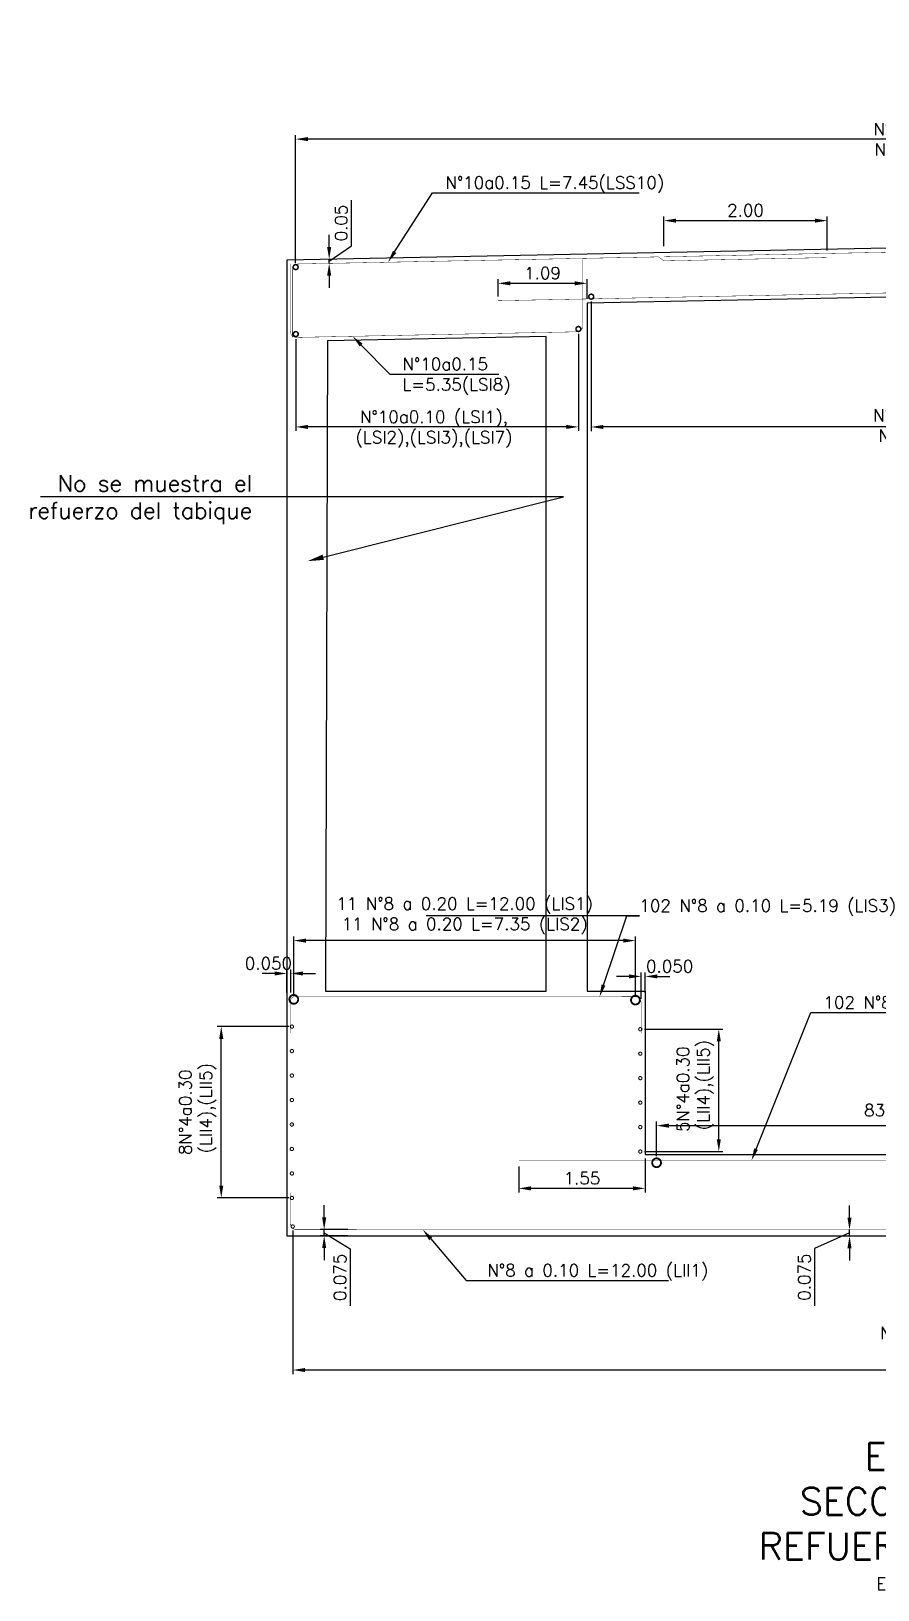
# Model space of a CAD drawing. Header units: metres. Extents: x 1080427 to 1081241, y 976768 to 977288.
# Drawn here: x 1080779.9 to 1080790.27, y 977087.62 to 977106.72 of the extents above; entities that cross this region are included whole.
import ezdxf
from ezdxf import colors
from ezdxf.entities.mleader import LeaderData, LeaderLine
from ezdxf.math import Vec2, Vec3

# ---------------------------------------------------------------- set-up
doc = ezdxf.new("R2010")
doc.units = ezdxf.units.M
doc.header["$LTSCALE"] = 25.4
doc.linetypes.add('DASHDOT', pattern=[1, 0.5, -0.25, 0, -0.25])
for name, color, linetype in [('CONTRAPESO', 3, 'Continuous'), ('DIMCONTRAPESO', 1, 'Continuous'), ('EJE-D', 11, 'DASHDOT'), ('REF', 6, 'Continuous'), ('REGL175', 7, 'Continuous')]:
    doc.layers.add(name, color=color, linetype=linetype)
doc.layers.add('COTA', color=1, linetype='Continuous', lineweight=30)
doc.layers.add('COTACIM', color=20, linetype='Continuous', lineweight=5)
doc.styles.add('romans', font='romans.shx')
doc.dimstyles.new('Copy 75', dxfattribs={"dimtxt": 0.15, "dimasz": 0.15, "dimexe": 0.05, "dimexo": 0.05, "dimgap": 0.05, "dimtad": 1, "dimzin": 0, "dimdsep": 46, "dimtxsty": 'romans', "dimcen": 0.002, "dimclrd": 1, "dimclre": 1, "dimclrt": 3, "dimadec": 4, "dimazin": 0, "dimtfac": 1, "dimtofl": 0, "dimtmove": 1, "dimatfit": 3, "dimfxl": 1, "dimtolj": 1, "dimtzin": 0, "dimarcsym": 1})

# ---------------------------------------------------------------- blocks, each defined once
blk = doc.blocks.new('*D168')
at = {"layer": 'Defpoints', "color": 0, "transparency": 16777216}
for p in [(1080789.65175753, 977104.4014030995), (1080787.651759723, 977104.0371298437), (1080789.65175753, 977103.9872552898)]:
    blk.add_point(p, dxfattribs=at)
at = {"layer": 'DIMCONTRAPESO', "color": 1, "lineweight": -2, "transparency": 16777216}
for p, q in [((1080787.651759723, 977104.0871298438), (1080787.651759723, 977104.4514030996)), ((1080787.801759723, 977104.4014030995), (1080789.50175753, 977104.4014030995)), ((1080789.65175753, 977104.0372552898), (1080789.65175753, 977104.4514030996))]:
    blk.add_line(p, q, dxfattribs=at)
at = {"layer": 'DIMCONTRAPESO', "color": 1, "transparency": 16777216}
for points in [[(1080787.801759723, 977104.4264030996), (1080787.801759723, 977104.3764030995), (1080787.651759723, 977104.4014030995)], [(1080789.50175753, 977104.4264030996), (1080789.50175753, 977104.3764030995), (1080789.65175753, 977104.4014030995)]]:
    blk.add_solid(points, dxfattribs=at)
at = {"layer": 'DIMCONTRAPESO', "color": 3, "transparency": 16777216, "insert": (1080788.651758627, 977104.5264030995), "char_height": 0.15, "attachment_point": 5, "style": 'romans'}
blk.add_mtext('\\A1;2.00', dxfattribs=at)
blk = doc.blocks.new('*D169')
at = {"layer": 'COTA', "color": 1, "lineweight": -2, "transparency": 16777216}
for p, q in [((1080796.480975856, 977103.5270922697), (1080796.480975856, 977101.8219487307)), ((1080786.760923282, 977103.4094926824), (1080786.760923282, 977101.8219487307)), ((1080796.330975856, 977101.8719487308), (1080786.910923281, 977101.8719487308))]:
    blk.add_line(p, q, dxfattribs=at)
at = {"layer": 'COTA', "color": 1, "transparency": 16777216}
for points in [[(1080786.910923281, 977101.8969487308), (1080786.910923281, 977101.8469487308), (1080786.760923282, 977101.8719487308)], [(1080796.330975856, 977101.8969487308), (1080796.330975856, 977101.8469487308), (1080796.480975856, 977101.8719487308)]]:
    blk.add_solid(points, dxfattribs=at)
at = {"layer": 'Defpoints', "color": 0, "transparency": 16777216}
for p in [(1080786.760923282, 977103.4594926825), (1080796.480975856, 977103.5770922698), (1080786.760923282, 977101.8719487308)]:
    blk.add_point(p, dxfattribs=at)
at = {"layer": 'COTA', "color": 3, "transparency": 16777216, "insert": (1080791.620923281, 977101.864169907), "char_height": 0.15, "attachment_point": 5, "style": 'romans'}
blk.add_mtext('\\A1; N°8 a 0.15 L=12.00 (LSI14)\\P N°8 a 0.15 L=8.25 (LSI15)', dxfattribs=at)
blk = doc.blocks.new('*D170')
at = {"layer": 'COTA', "color": 1, "lineweight": -2, "transparency": 16777216}
for p, q in [((1080783.139240326, 977103.8810416209), (1080783.139240326, 977105.4506102125)), ((1080799.931072733, 977105.4006102125), (1080783.289240326, 977105.4006102125)), ((1080800.081072733, 977104.23021119), (1080800.081072733, 977105.4506102125))]:
    blk.add_line(p, q, dxfattribs=at)
at = {"layer": 'COTA', "color": 1, "transparency": 16777216}
for points in [[(1080783.289240326, 977105.4256102125), (1080783.289240326, 977105.3756102124), (1080783.139240326, 977105.4006102125)], [(1080799.931072733, 977105.4256102125), (1080799.931072733, 977105.3756102124), (1080800.081072733, 977105.4006102125)]]:
    blk.add_solid(points, dxfattribs=at)
at = {"layer": 'Defpoints', "color": 0, "transparency": 16777216}
for p in [(1080783.139240326, 977105.4006102125), (1080800.081072733, 977104.1802111899), (1080783.139240326, 977103.8310416208)]:
    blk.add_point(p, dxfattribs=at)
at = {"layer": 'COTA', "color": 3, "transparency": 16777216, "insert": (1080791.595606844, 977105.3729617402), "char_height": 0.15, "attachment_point": 5, "style": 'romans'}
blk.add_mtext('\\A1; N°6 a 0.15 L=12.00 {\\A0;(LSS1)\\P}N°6 a 0.15 L=7.65 {\\A0;(LSS2)}', dxfattribs=at)
blk = doc.blocks.new('*D171')
at = {"layer": 'Defpoints', "color": 0, "transparency": 16777216}
for p in [(1080783.550132541, 977103.9278311699), (1080783.550132541, 977103.9278311699), (1080783.550132541, 977103.8776885567)]:
    blk.add_point(p, dxfattribs=at)
at = {"layer": 'DIMCONTRAPESO', "color": 1, "lineweight": -2, "transparency": 16777216}
for p, q in [((1080783.822036275, 977104.0939765268), (1080783.822036275, 977104.6511193839)), ((1080783.550132541, 977104.0778311699), (1080783.550132541, 977104.22783117)), ((1080783.550132541, 977103.9027598633), (1080783.822036275, 977104.0939765268)), ((1080783.550132541, 977103.8776885567), (1080783.550132541, 977103.9278311699)), ((1080783.550132541, 977103.7276885567), (1080783.550132541, 977103.5776885566))]:
    blk.add_line(p, q, dxfattribs=at)
at = {"layer": 'DIMCONTRAPESO', "color": 1, "transparency": 16777216}
for points in [[(1080783.525132542, 977104.0778311699), (1080783.575132541, 977104.0778311699), (1080783.550132541, 977103.9278311699)], [(1080783.525132542, 977103.7276885567), (1080783.575132541, 977103.7276885567), (1080783.550132541, 977103.8776885567)]]:
    blk.add_solid(points, dxfattribs=at)
at = {"layer": 'DIMCONTRAPESO', "color": 3, "transparency": 16777216, "insert": (1080783.697036275, 977104.3725479555), "char_height": 0.15, "attachment_point": 5, "rotation": 90, "style": 'romans'}
blk.add_mtext('\\A1;0.05', dxfattribs=at)
blk = doc.blocks.new('*D173')
at = {"layer": 'COTA', "color": 1, "lineweight": -2, "transparency": 16777216}
for p, q in [((1080783.139622895, 977102.9483559312), (1080783.139622895, 977101.8226017519)), ((1080786.604251996, 977103.0138162883), (1080786.604251996, 977101.8226017519)), ((1080786.454251996, 977101.8726017519), (1080783.289622895, 977101.8726017519))]:
    blk.add_line(p, q, dxfattribs=at)
at = {"layer": 'COTA', "color": 1, "transparency": 16777216}
for points in [[(1080783.289622895, 977101.897601752), (1080783.289622895, 977101.8476017519), (1080783.139622895, 977101.8726017519)], [(1080786.454251996, 977101.897601752), (1080786.454251996, 977101.8476017519), (1080786.604251996, 977101.8726017519)]]:
    blk.add_solid(points, dxfattribs=at)
at = {"layer": 'Defpoints', "color": 0, "transparency": 16777216}
for p in [(1080786.604251996, 977103.0638162884), (1080783.139622895, 977102.9983559313), (1080783.139622895, 977101.8726017519)]:
    blk.add_point(p, dxfattribs=at)
at = {"layer": 'COTA', "color": 3, "transparency": 16777216, "insert": (1080784.834044004, 977101.8462403499), "char_height": 0.15, "attachment_point": 5, "style": 'romans'}
blk.add_mtext('\\A1;N°10a0.10 (LSI1),\\P(LSI2),(LSI3),(LSI7)', dxfattribs=at)
blk = doc.blocks.new('*D188')
at = {"layer": 'Defpoints', "color": 0, "transparency": 16777216}
for p in [(1080789.925868501, 977092.0292352693), (1080789.925868501, 977092.0292352693), (1080789.925868501, 977091.954486918)]:
    blk.add_point(p, dxfattribs=at)
at = {"layer": 'DIMCONTRAPESO', "color": 1, "lineweight": -2, "transparency": 16777216}
for p, q in [((1080789.925868501, 977092.1792352693), (1080789.925868501, 977092.3292352693)), ((1080789.925868501, 977091.9918610937), (1080789.49705388, 977091.7999667428)), ((1080789.925868501, 977091.954486918), (1080789.925868501, 977092.0292352693)), ((1080789.49705388, 977091.7999667428), (1080789.49705388, 977091.0999667428)), ((1080789.925868501, 977091.804486918), (1080789.925868501, 977091.654486918))]:
    blk.add_line(p, q, dxfattribs=at)
at = {"layer": 'DIMCONTRAPESO', "color": 1, "transparency": 16777216}
for points in [[(1080789.900868501, 977092.1792352693), (1080789.950868501, 977092.1792352693), (1080789.925868501, 977092.0292352693)], [(1080789.900868501, 977091.804486918), (1080789.950868501, 977091.804486918), (1080789.925868501, 977091.954486918)]]:
    blk.add_solid(points, dxfattribs=at)
at = {"layer": 'DIMCONTRAPESO', "color": 3, "transparency": 16777216, "insert": (1080789.37205388, 977091.4499667428), "char_height": 0.15, "attachment_point": 5, "rotation": 90, "style": 'romans'}
blk.add_mtext('\\A1;0.075', dxfattribs=at)
blk = doc.blocks.new('*D195')
at = {"layer": 'Defpoints', "color": 0, "transparency": 16777216}
for p in [(1080782.227649006, 977094.5210809503), (1080783.105829945, 977094.5210809503), (1080783.105829945, 977092.4210809503)]:
    blk.add_point(p, dxfattribs=at)
at = {"layer": 'DIMCONTRAPESO', "color": 1, "lineweight": -2, "transparency": 16777216}
for p, q in [((1080783.055829945, 977094.5210809503), (1080782.177649006, 977094.5210809503)), ((1080782.227649006, 977092.5710809503), (1080782.227649006, 977094.3710809503)), ((1080783.055829945, 977092.4210809503), (1080782.177649006, 977092.4210809503))]:
    blk.add_line(p, q, dxfattribs=at)
at = {"layer": 'DIMCONTRAPESO', "color": 1, "transparency": 16777216}
for points in [[(1080782.202649006, 977094.3710809503), (1080782.252649006, 977094.3710809503), (1080782.227649006, 977094.5210809503)], [(1080782.202649006, 977092.5710809503), (1080782.252649006, 977092.5710809503), (1080782.227649006, 977092.4210809503)]]:
    blk.add_solid(points, dxfattribs=at)
at = {"layer": 'DIMCONTRAPESO', "color": 3, "transparency": 16777216, "insert": (1080781.938363292, 977093.4710809502), "char_height": 0.15, "attachment_point": 5, "rotation": 90, "style": 'romans'}
blk.add_mtext('\\A1;8N°4a0.30\\P (LII4),(LII5)', dxfattribs=at)
blk = doc.blocks.new('*D361')
at = {"layer": 'Defpoints', "color": 0, "transparency": 16777216}
for p in [(1080783.488960444, 977092.0319747559), (1080783.828266219, 977092.0319747559), (1080783.828266219, 977091.956974756)]:
    blk.add_point(p, dxfattribs=at)
at = {"layer": 'DIMCONTRAPESO', "color": 1, "lineweight": -2, "transparency": 16777216}
for p, q in [((1080783.488960444, 977092.181974756), (1080783.488960444, 977092.331974756)), ((1080783.778266219, 977092.0319747559), (1080783.438960444, 977092.0319747559)), ((1080783.488960444, 977091.956974756), (1080783.488960444, 977092.0319747559)), ((1080783.488960444, 977091.994474756), (1080783.806705425, 977091.7975068286)), ((1080783.778266219, 977091.956974756), (1080783.438960444, 977091.956974756)), ((1080783.488960444, 977091.806974756), (1080783.488960444, 977091.6569747559)), ((1080783.806705425, 977091.7975068286), (1080783.806705425, 977091.0975068286))]:
    blk.add_line(p, q, dxfattribs=at)
at = {"layer": 'DIMCONTRAPESO', "color": 1, "transparency": 16777216}
for points in [[(1080783.463960444, 977092.181974756), (1080783.513960444, 977092.181974756), (1080783.488960444, 977092.0319747559)], [(1080783.463960444, 977091.806974756), (1080783.513960444, 977091.806974756), (1080783.488960444, 977091.956974756)]]:
    blk.add_solid(points, dxfattribs=at)
at = {"layer": 'DIMCONTRAPESO', "color": 3, "transparency": 16777216, "insert": (1080783.681705424, 977091.4475068286), "char_height": 0.15, "attachment_point": 5, "rotation": 90, "style": 'romans'}
blk.add_mtext('\\A1;0.075', dxfattribs=at)
blk = doc.blocks.new('*D458')
at = {"layer": 'Defpoints', "color": 0, "transparency": 16777216}
for p in [(1080783.104042304, 977092.0704323578), (1080800.101009274, 977092.067823437), (1080783.104042304, 977090.3112276868)]:
    blk.add_point(p, dxfattribs=at)
at = {"layer": 'DIMCONTRAPESO', "color": 1, "lineweight": -2, "transparency": 16777216}
for p, q in [((1080783.104042304, 977092.0204323578), (1080783.104042304, 977090.2612276868)), ((1080800.101009274, 977092.017823437), (1080800.101009274, 977090.2612276868)), ((1080799.951009274, 977090.3112276868), (1080783.254042303, 977090.3112276868))]:
    blk.add_line(p, q, dxfattribs=at)
at = {"layer": 'DIMCONTRAPESO', "color": 1, "transparency": 16777216}
for points in [[(1080783.254042303, 977090.3362276868), (1080783.254042303, 977090.2862276868), (1080783.104042304, 977090.3112276868)], [(1080799.951009274, 977090.3362276868), (1080799.951009274, 977090.2862276868), (1080800.101009274, 977090.3112276868)]]:
    blk.add_solid(points, dxfattribs=at)
at = {"layer": 'DIMCONTRAPESO', "color": 3, "transparency": 16777216, "insert": (1080791.602525789, 977090.6147991153), "char_height": 0.15, "attachment_point": 5, "style": 'romans'}
blk.add_mtext('\\A1; N°8 a 0.20 L=12.00 (LII1)\\P N°8 a 0.20 L=7.35 (LII3) ', dxfattribs=at)
blk = doc.blocks.new('*D679')
at = {"layer": 'COTA', "color": 1, "lineweight": -2, "transparency": 16777216}
for p, q in [((1080785.619928498, 977103.4697275497), (1080785.619928498, 977103.6828716189)), ((1080785.769928497, 977103.6328716188), (1080786.559454269, 977103.6328716188)), ((1080786.709454269, 977103.4408976164), (1080786.709454269, 977103.6828716189))]:
    blk.add_line(p, q, dxfattribs=at)
at = {"layer": 'COTA', "color": 1, "transparency": 16777216}
for points in [[(1080785.769928497, 977103.6578716189), (1080785.769928497, 977103.6078716188), (1080785.619928498, 977103.6328716188)], [(1080786.559454269, 977103.6578716189), (1080786.559454269, 977103.6078716188), (1080786.709454269, 977103.6328716188)]]:
    blk.add_solid(points, dxfattribs=at)
at = {"layer": 'Defpoints', "color": 0, "transparency": 16777216}
for p in [(1080786.709454269, 977103.6328716188), (1080785.619928498, 977103.4197275497), (1080786.709454269, 977103.3908976164)]:
    blk.add_point(p, dxfattribs=at)
at = {"layer": 'COTA', "color": 3, "transparency": 16777216, "insert": (1080786.164691383, 977103.7578716188), "char_height": 0.15, "attachment_point": 5, "style": 'romans'}
blk.add_mtext('\\A1;1.09', dxfattribs=at)
blk = doc.blocks.new('*D765')
at = {"layer": 'Defpoints', "color": 0, "transparency": 16777216}
for p in [(1080787.422284437, 977092.954486918), (1080785.872504682, 977092.8548214211), (1080785.872504682, 977092.5381207258)]:
    blk.add_point(p, dxfattribs=at)
at = {"layer": 'EJE-D', "color": 1, "lineweight": -2, "transparency": 16777216}
for p, q in [((1080785.872504682, 977092.804821421), (1080785.872504682, 977092.4881207257)), ((1080787.422284437, 977092.904486918), (1080787.422284437, 977092.4881207257)), ((1080787.272284437, 977092.5381207258), (1080786.022504681, 977092.5381207258))]:
    blk.add_line(p, q, dxfattribs=at)
at = {"layer": 'EJE-D', "color": 1, "transparency": 16777216}
for points in [[(1080786.022504681, 977092.5631207258), (1080786.022504681, 977092.5131207258), (1080785.872504682, 977092.5381207258)], [(1080787.272284437, 977092.5631207258), (1080787.272284437, 977092.5131207258), (1080787.422284437, 977092.5381207258)]]:
    blk.add_solid(points, dxfattribs=at)
at = {"layer": 'EJE-D', "color": 3, "transparency": 16777216, "insert": (1080786.647394559, 977092.6631207258), "char_height": 0.15, "attachment_point": 5, "style": 'romans'}
blk.add_mtext('\\A1;1.55', dxfattribs=at)
blk = doc.blocks.new('*D766')
at = {"layer": 'COTA', "color": 1, "lineweight": -2, "transparency": 16777216}
for p, q in [((1080787.222132064, 977095.1364724633), (1080787.072132064, 977095.1364724633)), ((1080787.372132064, 977094.8625509014), (1080787.372132064, 977095.1864724633)), ((1080787.422284437, 977094.938550901), (1080787.422284437, 977095.1864724633)), ((1080787.572284437, 977095.1364724633), (1080787.722284437, 977095.1364724633))]:
    blk.add_line(p, q, dxfattribs=at)
at = {"layer": 'COTA', "color": 1, "transparency": 16777216}
for points in [[(1080787.222132064, 977095.1614724633), (1080787.222132064, 977095.1114724632), (1080787.372132064, 977095.1364724633)], [(1080787.572284437, 977095.1614724633), (1080787.572284437, 977095.1114724632), (1080787.422284437, 977095.1364724633)]]:
    blk.add_solid(points, dxfattribs=at)
at = {"layer": 'Defpoints', "color": 0, "transparency": 16777216}
for p in [(1080787.422284437, 977095.1364724633), (1080787.422284437, 977094.888550901), (1080787.372132064, 977094.8125509013)]:
    blk.add_point(p, dxfattribs=at)
at = {"layer": 'COTA', "color": 3, "transparency": 16777216, "insert": (1080787.722284437, 977095.2614724633), "char_height": 0.15, "attachment_point": 5, "style": 'romans'}
blk.add_mtext('\\A1;0.050', dxfattribs=at)
blk = doc.blocks.new('*D767')
at = {"layer": 'COTA', "color": 1, "lineweight": -2, "transparency": 16777216}
for p, q in [((1080783.030923281, 977094.9411526854), (1080783.030923281, 977095.2226762515)), ((1080783.081075655, 977094.9411598218), (1080783.081075655, 977095.2226762515)), ((1080782.880923281, 977095.1726762515), (1080782.730923281, 977095.1726762515)), ((1080783.231075655, 977095.1726762515), (1080783.381075655, 977095.1726762515))]:
    blk.add_line(p, q, dxfattribs=at)
at = {"layer": 'COTA', "color": 1, "transparency": 16777216}
for points in [[(1080782.880923281, 977095.1976762515), (1080782.880923281, 977095.1476762515), (1080783.030923281, 977095.1726762515)], [(1080783.231075655, 977095.1976762515), (1080783.231075655, 977095.1476762515), (1080783.081075655, 977095.1726762515)]]:
    blk.add_solid(points, dxfattribs=at)
at = {"layer": 'Defpoints', "color": 0, "transparency": 16777216}
for p in [(1080783.081075655, 977095.1726762515), (1080783.030923281, 977094.8911526854), (1080783.081075655, 977094.8911598218)]:
    blk.add_point(p, dxfattribs=at)
at = {"layer": 'COTA', "color": 3, "transparency": 16777216, "insert": (1080782.805923281, 977095.2976762515), "char_height": 0.15, "attachment_point": 5, "style": 'romans'}
blk.add_mtext('\\A1;0.050', dxfattribs=at)
blk = doc.blocks.new('*D771')
at = {"layer": 'Defpoints', "color": 0, "transparency": 16777216}
for p in [(1080783.11633581, 977095.575480973), (1080783.11633581, 977094.8550481357), (1080787.302573804, 977094.8462067803)]:
    blk.add_point(p, dxfattribs=at)
at = {"layer": 'DIMCONTRAPESO', "color": 1, "lineweight": -2, "transparency": 16777216}
for p, q in [((1080783.11633581, 977094.9050481358), (1080783.11633581, 977095.625480973)), ((1080787.302573804, 977094.8962067803), (1080787.302573804, 977095.625480973)), ((1080787.152573804, 977095.575480973), (1080783.26633581, 977095.575480973))]:
    blk.add_line(p, q, dxfattribs=at)
at = {"layer": 'DIMCONTRAPESO', "color": 1, "transparency": 16777216}
for points in [[(1080783.26633581, 977095.600480973), (1080783.26633581, 977095.550480973), (1080783.11633581, 977095.575480973)], [(1080787.152573804, 977095.600480973), (1080787.152573804, 977095.550480973), (1080787.302573804, 977095.575480973)]]:
    blk.add_solid(points, dxfattribs=at)
at = {"layer": 'DIMCONTRAPESO', "color": 3, "transparency": 16777216, "insert": (1080785.209454807, 977095.8790524015), "char_height": 0.15, "attachment_point": 5, "style": 'romans'}
blk.add_mtext('\\A1;11 N°8 a 0.20 L=12.00 (LIS1)\\P11 N°8 a 0.20 L=7.35 (LIS2) ', dxfattribs=at)
blk = doc.blocks.new('*D774')
at = {"layer": 'Defpoints', "color": 0, "transparency": 16777216}
for p in [(1080795.661835575, 977093.3071146727), (1080787.562297666, 977092.8823350004), (1080795.661835575, 977092.8794620094)]:
    blk.add_point(p, dxfattribs=at)
at = {"layer": 'EJE-D', "color": 1, "lineweight": -2, "transparency": 16777216}
for p, q in [((1080787.562297666, 977092.9323350005), (1080787.562297666, 977093.3571146728)), ((1080795.661835575, 977092.9294620095), (1080795.661835575, 977093.3571146728)), ((1080787.712297666, 977093.3071146727), (1080795.511835576, 977093.3071146727))]:
    blk.add_line(p, q, dxfattribs=at)
at = {"layer": 'EJE-D', "color": 1, "transparency": 16777216}
for points in [[(1080787.712297666, 977093.3321146728), (1080787.712297666, 977093.2821146727), (1080787.562297666, 977093.3071146727)], [(1080795.511835576, 977093.3321146728), (1080795.511835576, 977093.2821146727), (1080795.661835575, 977093.3071146727)]]:
    blk.add_solid(points, dxfattribs=at)
at = {"layer": 'EJE-D', "color": 3, "transparency": 16777216, "insert": (1080791.61206662, 977093.471400387), "char_height": 0.15, "attachment_point": 5, "style": 'romans'}
blk.add_mtext('\\A1;83 N°8 a 0.10 L=7.45 (LIS5)', dxfattribs=at)
blk = doc.blocks.new('*U775')
at = {"layer": 'REF', "ltscale": 0.1, "const_width": 0.04}
blk.add_lwpolyline([(-0.00634999992325902, 0, 1), (0.00634999992325902, 0, 1)], format="xyb", close=True, dxfattribs=at)
blk = doc.blocks.new('*U776')
at = {"layer": 'COTA', "color": 0, "linetype": 'ByBlock', "lineweight": -2, "transparency": 16777216}
for p in [(9.184850993605148e-17, 1.5), (7.347880794884119e-17, 1.2), (5.510910596163089e-17, 0.8999999999999999), (3.673940397442059e-17, 0.6), (1.83697019872103e-17, 0.3), (0, 0)]:
    blk.add_blockref('*U775', p, dxfattribs=at)
blk = doc.blocks.new('*D777')
at = {"layer": 'Defpoints', "color": 0, "transparency": 16777216}
for p in [(1080787.36238256, 977094.4893688528), (1080788.324144981, 977094.4893688528), (1080787.36238256, 977092.9893688528)]:
    blk.add_point(p, dxfattribs=at)
at = {"layer": 'DIMCONTRAPESO', "color": 1, "lineweight": -2, "transparency": 16777216}
for p, q in [((1080787.41238256, 977094.4893688528), (1080788.374144981, 977094.4893688528)), ((1080788.324144981, 977093.1393688528), (1080788.324144981, 977094.3393688528)), ((1080787.41238256, 977092.9893688528), (1080788.374144981, 977092.9893688528))]:
    blk.add_line(p, q, dxfattribs=at)
at = {"layer": 'DIMCONTRAPESO', "color": 1, "transparency": 16777216}
for points in [[(1080788.299144981, 977094.3393688528), (1080788.349144981, 977094.3393688528), (1080788.324144981, 977094.4893688528)], [(1080788.299144981, 977093.1393688528), (1080788.349144981, 977093.1393688528), (1080788.324144981, 977092.9893688528)]]:
    blk.add_solid(points, dxfattribs=at)
at = {"layer": 'DIMCONTRAPESO', "color": 3, "transparency": 16777216, "insert": (1080788.034859267, 977093.7539204411), "char_height": 0.15, "attachment_point": 5, "rotation": 90, "style": 'romans'}
blk.add_mtext('\\A1;5N°4a0.30\\P (LII4),(LII5)', dxfattribs=at)

msp = doc.modelspace()

# ---------------------------------------------------------------- linework, layer by layer
at = {"layer": 'CONTRAPESO'}
msp.add_lwpolyline([(1080800.204054029, 977104.2609095995), (1080783.030923281, 977103.9174469847), (1080783.030923281, 977094.954486918), (1080783.030923281, 977094.9570958389), (1080783.030923281, 977091.9570958389), (1080800.210923281, 977091.954486918), (1080800.210923281, 977094.954486918), (1080800.210923281, 977094.954486918)], close=True, dxfattribs=at)
for points in [[(1080795.819562125, 977092.954486918), (1080795.819562125, 977094.954486918), (1080796.530839754, 977094.954486918), (1080796.530808802, 977103.5873247071), (1080786.709454269, 977103.3908976164), (1080786.710188775, 977094.954486918), (1080787.422284437, 977094.954486918), (1080787.422284437, 977092.954486918), (1080795.819562125, 977092.954486918)], [(1080786.210870706, 977094.954486918), (1080786.209708342, 977102.9808227059), (1080783.530727359, 977102.9272430862), (1080783.505923281, 977094.9544869182), (1080786.210870706, 977094.954486918), (1080786.210870706, 977094.954486918)]]:
    msp.add_lwpolyline(points, dxfattribs=at)
at = {"layer": 'REF', "ltscale": 0.1}
for points, const_width in [([(1080795.590141607, 977104.1187267492), (1080787.653472922, 977103.9586140747)], 0.004999999999999999), ([(1080797.62075977, 977103.6592370697), (1080785.619928498, 977103.4197275497)], 0.005), ([(1080792.398813161, 977092.9288753002), (1080790.849033401, 977092.9292165424), (1080790.778129463, 977092.879325652), (1080785.877990125, 977092.880720717)], 0.004999999999999999)]:
    msp.add_lwpolyline(points, dxfattribs=dict(at, const_width=const_width))
for points, const_width in [([(1080786.659496835, 977103.9280030564), (1080786.659496835, 977103.9280030564), (1080786.659496835, 977103.1145760006, -0.4141966005029507), (1080786.583501237, 977103.0385760007), (1080783.149595138, 977102.9698304208, -0.4142305244433153), (1080783.073590737, 977103.0458304207), (1080783.073590737, 977103.8730325575)], 0.005), ([(1080789.653172897, 977103.9482978253), (1080787.654699799, 977103.9085181509), (1080787.582831508, 977103.9570095742), (1080783.172862325, 977103.8700050894, 0.4142471883168138), (1080783.098375107, 977103.7925132796), (1080783.098375107, 977102.9705684003)], 0.004999999999999999), ([(1080783.080873921, 977094.4416209249), (1080783.080878876, 977094.8156209248, -0.4864183521134056), (1080783.131879884, 977094.8916199177), (1080787.296139201, 977094.888550901, -0.4141860566526949), (1080787.372132064, 977094.8125509013), (1080787.372132064, 977094.4385437646)], 0.004999999999999999), ([(1080794.680081731, 977092.0825053848), (1080793.136301971, 977092.082846627), (1080793.065398033, 977092.0329557366), (1080783.131914924, 977092.0357837897, -0.4863770748521851), (1080783.080923281, 977092.1117837892), (1080783.080923281, 977092.4857921456)], 0.004999999999999999)]:
    msp.add_lwpolyline(points, format="xyb", dxfattribs=dict(at, const_width=const_width))
for points, const_width in [([(1080783.129715326, 977103.8310416209, 1), (1080783.148765326, 977103.8310416209, 1)], 0.06), ([(1080786.77034332, 977103.4694260383, -1), (1080786.751293321, 977103.4694260383, -1)], 0.06), ([(1080786.613341514, 977103.0728430328, -1), (1080786.594291514, 977103.0728430328, -1)], 0.06), ([(1080783.131404341, 977103.0103668487, 1), (1080783.150454341, 977103.0103668487, 1)], 0.06), ([(1080783.104905811, 977094.8550481356, 1), (1080783.12776581, 977094.8550481356, 1)], 0.108), ([(1080787.291143804, 977094.8462067804, 1), (1080787.314003804, 977094.8462067804, 1)], 0.108), ([(1080783.099479945, 977094.5210809503, 1.032520307659004), (1080783.087179945, 977094.5210809503, 1.032520307659004)], 0.04), ([(1080783.099479945, 977094.2210809503, 1.032520307659004), (1080783.087179945, 977094.2210809503, 1.032520307659004)], 0.04), ([(1080783.099479945, 977093.9210809503, 1.032520307659004), (1080783.087179945, 977093.9210809503, 1.032520307659004)], 0.04), ([(1080783.099479945, 977093.6210809503, 1.032520307659004), (1080783.087179945, 977093.6210809503, 1.032520307659004)], 0.04), ([(1080783.099479945, 977093.3210809503, 1.032520307659004), (1080783.087179945, 977093.3210809503, 1.032520307659004)], 0.04), ([(1080783.099479945, 977093.0210809503, 1.032520307659004), (1080783.087179945, 977093.0210809503, 1.032520307659004)], 0.04), ([(1080783.099479945, 977092.7210809503, 1.032520307659004), (1080783.087179945, 977092.7210809503, 1.032520307659004)], 0.04), ([(1080787.550729945, 977092.8519931713, 1), (1080787.573589945, 977092.8519931713, 1)], 0.108), ([(1080783.099479945, 977092.4210809503, 1.032520307659004), (1080783.087179945, 977092.4210809503, 1.032520307659004)], 0.04), ([(1080783.097692304, 977092.0704323578, 1), (1080783.110392303, 977092.0704323578, 1)], 0.04)]:
    msp.add_lwpolyline(points, format="xyb", close=True, dxfattribs=dict(at, const_width=const_width))

# ---------------------------------------------------------------- block references
at = {"layer": 'COTA', "color": 2}
msp.add_blockref('*U776', (1080787.36238256, 977092.9893688528), dxfattribs=at)

# ---------------------------------------------------------------- texts
at = {"layer": 'REGL175', "insert": (1080782.887374049, 977089.4171809696), "char_height": 0.33, "width": 14.49150362575892, "attachment_point": 1, "style": 'romans'}
msp.add_mtext('\\pi7.22302;{\\C0;EJE A\\P\\pi6.42945;SECCION I-I \\P\\pi5.92575;REFUERZO LOSAS\\P\\pi7.36717;\\H0.45455x;\\C3;ESCALA 1:75}', dxfattribs=at)

# ---------------------------------------------------------------- dimensions: what is measured, and where the dimension line sits
at = {"layer": 'COTA'}
for base, p1, p2, text, picture, middle in [((1080783.139240326, 977105.4006102125), (1080800.081072733, 977104.1802111899), (1080783.139240326, 977103.8310416208), ' N°6 a 0.15 L=12.00 {\\A0;(LSS1)\\P}N°6 a 0.15 L=7.65 {\\A0;(LSS2)}', '*D170', (1080791.595606844, 977105.0693903117)), ((1080786.760923282, 977101.8719487308), (1080796.480975856, 977103.5770922698), (1080786.760923282, 977103.4594926825), ' N°8 a 0.15 L=12.00 (LSI14)\\P N°8 a 0.15 L=8.25 (LSI15)', '*D169', (1080791.620923281, 977101.5605984785)), ((1080783.139622895, 977101.8726017519), (1080786.604251996, 977103.0638162884), (1080783.139622895, 977102.9983559313), 'N°10a0.10 (LSI1),\\P(LSI2),(LSI3),(LSI7)', '*D173', (1080784.834044004, 977101.5426689214))]:
    dim = msp.add_linear_dim(base=base, p1=p1, p2=p2, angle=180, text=text, dimstyle='Copy 75', dxfattribs=at)
    dim.commit()
    dim.dimension.update_dxf_attribs({"geometry": picture, "text_midpoint": middle, "dimtype": 160})
at = {"layer": 'COTA', "color": 2}
dim = msp.add_linear_dim(base=(1080786.709454269, 977103.6328716188), p1=(1080785.619928498, 977103.4197275497), p2=(1080786.709454269, 977103.3908976164), dimstyle='Copy 75', dxfattribs=at)
dim.commit()
dim.dimension.update_dxf_attribs({"geometry": '*D679', "text_midpoint": (1080786.164691383, 977103.7578716188)})
for base, p1, p2, picture, middle in [((1080783.081075655, 977095.1726762515), (1080783.030923281, 977094.8911526854), (1080783.081075655, 977094.8911598218), '*D767', (1080782.805923281, 977095.1726762515)), ((1080787.422284437, 977095.1364724633), (1080787.372132064, 977094.8125509013), (1080787.422284437, 977094.888550901), '*D766', (1080787.722284437, 977095.1364724633))]:
    dim = msp.add_linear_dim(base=base, p1=p1, p2=p2, dimstyle='Copy 75', override={"dimdec": 3}, dxfattribs=at)
    dim.commit()
    dim.dimension.update_dxf_attribs({"geometry": picture, "text_midpoint": middle, "dimtype": 160})
at = {"layer": 'DIMCONTRAPESO'}
dim = msp.add_linear_dim(base=(1080783.550132541, 977103.9278311699), p1=(1080783.550132541, 977103.8776885567), p2=(1080783.550132541, 977103.9278311699), angle=90, dimstyle='Copy 75', dxfattribs=at)
dim.commit()
dim.dimension.update_dxf_attribs({"geometry": '*D171', "text_midpoint": (1080783.822036275, 977104.1439765269), "dimtype": 160})
dim = msp.add_linear_dim(base=(1080789.65175753, 977104.4014030995), p1=(1080787.651759723, 977104.0371298437), p2=(1080789.65175753, 977103.9872552898), angle=180, dimstyle='Copy 75', dxfattribs=at)
dim.commit()
dim.dimension.update_dxf_attribs({"geometry": '*D168', "text_midpoint": (1080788.651758627, 977104.5264030995)})
at = {"layer": 'DIMCONTRAPESO', "color": 2}
for base, p1, p2, text, picture, middle in [((1080783.11633581, 977095.575480973), (1080787.302573804, 977094.8462067803), (1080783.11633581, 977094.8550481357), '11 N°8 a 0.20 L=12.00 (LIS1)\\P11 N°8 a 0.20 L=7.35 (LIS2) ', '*D771', (1080785.209454807, 977095.8790524015)), ((1080783.104042304, 977090.3112276868), (1080800.101009274, 977092.067823437), (1080783.104042304, 977092.0704323578), ' N°8 a 0.20 L=12.00 (LII1)\\P N°8 a 0.20 L=7.35 (LII3) ', '*D458', (1080791.602525789, 977090.6147991153))]:
    dim = msp.add_linear_dim(base=base, p1=p1, p2=p2, text=text, dimstyle='Copy 75', dxfattribs=at)
    dim.commit()
    dim.dimension.update_dxf_attribs({"geometry": picture, "text_midpoint": middle})
at = {"layer": 'DIMCONTRAPESO'}
for base, p1, p2, text, picture, middle in [((1080782.227649006, 977094.5210809503), (1080783.105829945, 977092.4210809503), (1080783.105829945, 977094.5210809503), '8N°4a0.30\\P (LII4),(LII5)', '*D195', (1080782.227649006, 977093.4710809502)), ((1080788.324144981, 977094.4893688528), (1080787.36238256, 977092.9893688528), (1080787.36238256, 977094.4893688528), '5N°4a0.30\\P (LII4),(LII5)', '*D777', (1080788.324144981, 977093.7539204411))]:
    dim = msp.add_linear_dim(base=base, p1=p1, p2=p2, angle=90, text=text, dimstyle='Copy 75', dxfattribs=at)
    dim.commit()
    dim.dimension.update_dxf_attribs({"geometry": picture, "text_midpoint": middle, "dimtype": 160})
at = {"layer": 'DIMCONTRAPESO', "color": 2}
dim = msp.add_linear_dim(base=(1080783.488960444, 977092.0319747559), p1=(1080783.828266219, 977091.956974756), p2=(1080783.828266219, 977092.0319747559), angle=90, dimstyle='Copy 75', override={"dimdec": 3}, dxfattribs=at)
dim.commit()
dim.dimension.update_dxf_attribs({"geometry": '*D361', "text_midpoint": (1080783.806705424, 977091.7475068286), "dimtype": 160})
at = {"layer": 'DIMCONTRAPESO'}
dim = msp.add_linear_dim(base=(1080789.925868501, 977092.0292352693), p1=(1080789.925868501, 977091.954486918), p2=(1080789.925868501, 977092.0292352693), angle=90, dimstyle='Copy 75', override={"dimdec": 3}, dxfattribs=at)
dim.commit()
dim.dimension.update_dxf_attribs({"geometry": '*D188', "text_midpoint": (1080789.49705388, 977091.7499667428), "dimtype": 160})
at = {"layer": 'EJE-D', "color": 2}
dim = msp.add_linear_dim(base=(1080795.661835575, 977093.3071146727), p1=(1080787.562297666, 977092.8823350004), p2=(1080795.661835575, 977092.8794620094), text='83 N°8 a 0.10 L=7.45 (LIS5)', dimstyle='Copy 75', dxfattribs=at)
dim.commit()
dim.dimension.update_dxf_attribs({"geometry": '*D774', "text_midpoint": (1080791.61206662, 977093.471400387)})
dim = msp.add_linear_dim(base=(1080785.872504682, 977092.5381207258), p1=(1080787.422284437, 977092.954486918), p2=(1080785.872504682, 977092.8548214211), dimstyle='Copy 75', dxfattribs=at)
dim.commit()
dim.dimension.update_dxf_attribs({"geometry": '*D765', "text_midpoint": (1080786.647394559, 977092.6631207258)})

# ---------------------------------------------------------------- leaders
at = {"layer": 'COTACIM'}
ml = msp.add_multileader_mtext('Standard', dxfattribs=at)
ml.set_content('N°10a0.15 L=7.45(LSS10)', color=3, style='romans')
ml.set_leader_properties(color=256)
ml.build(insert=Vec2(0, 0))
ml.multileader.update_dxf_attribs({"text_left_attachment_type": 6, "text_right_attachment_type": 6, "dogleg_length": 0.1560199508385566, "arrow_head_size": 0.15})
ctx = ml.context
ctx.base_point, ctx.char_height, ctx.arrow_head_size, ctx.landing_gap_size, ctx.plane_origin = Vec3(1080784.973555062, 977104.7423760366), 0.15, 0.15, 0, Vec3(1080784.046959778, 977103.7124363887)
ctx.left_attachment, ctx.right_attachment = 6, 6
notes = []
notes.append((ctx, [(0, (1, 1, 0), (1080784.817535111, 977104.7423760366), (1, 0), 0.1560199508385566, [(0, [(1080784.271324116, 977103.891987882)], 0, [])])]))
ctx.mtext.insert, ctx.mtext.flow_direction = Vec3(1080784.973555062, 977104.9423760365), 5
ml = msp.add_multileader_mtext('Standard', dxfattribs=at)
ml.set_content('N°10a0.15\\PL=5.35(LSI8)', color=3, style='romans')
ml.set_leader_properties(color=256)
ml.build(insert=Vec2(0, 0))
ml.multileader.update_dxf_attribs({"text_left_attachment_type": 6, "text_right_attachment_type": 6, "dogleg_length": 0.1560199508385566, "arrow_head_size": 0.15})
ctx = ml.context
ctx.base_point, ctx.char_height, ctx.arrow_head_size, ctx.landing_gap_size, ctx.plane_origin = Vec3(1080784.44879055, 977102.5178318995), 0.15, 0.15, 0, Vec3(1080783.725863477, 977098.1183527214)
ctx.left_attachment, ctx.right_attachment = 6, 6
notes.append((ctx, [(0, (1, 1, 0), (1080784.292770599, 977102.5178318995), (1, 0), 0.1560199508385566, [(0, [(1080783.836843183, 977102.9835888825)], 0, [])])]))
ctx.mtext.insert, ctx.mtext.flow_direction = Vec3(1080784.44879055, 977102.7178318994), 5
ml = msp.add_multileader_mtext('Standard', dxfattribs=at)
ml.set_content('No se muestra el\\Prefuerzo del tabique', color=3, style='romans')
ml.set_leader_properties(color=1)
ml.build(insert=Vec2(0, 0))
ml.multileader.update_dxf_attribs({"text_left_attachment_type": 6, "text_right_attachment_type": 6, "dogleg_length": 0, "arrow_head_size": 0.2})
ctx = ml.context
ctx.base_point, ctx.char_height, ctx.arrow_head_size, ctx.landing_gap_size, ctx.plane_origin = Vec3(1080779.531096049, 977101.0139192607), 0.2, 0.2, 0, Vec3(1080784.903537967, 977099.8588230972)
ctx.left_attachment, ctx.right_attachment, ctx.text_align_type = 6, 6, 2
notes.append((ctx, [(1, (1, 1, 0), (1080782.607286525, 977101.0139192607), (-1, 0), 0, [(1, [(1080783.283537967, 977100.2264731525), (1080786.422829077, 977101.0139192607)], 0, [])])]))
ctx.mtext.insert, ctx.mtext.alignment, ctx.mtext.flow_direction = Vec3(1080782.607286525, 977101.2805859274), 3, 5
ml = msp.add_multileader_mtext('Standard', dxfattribs=at)
ml.set_content('\\A1;102 N°8 a 0.10 L=5.19 (LIS3)', color=3, style='romans')
ml.set_leader_properties(color=256)
ml.build(insert=Vec2(0, 0))
ml.multileader.update_dxf_attribs({"text_left_attachment_type": 6, "text_right_attachment_type": 6, "dogleg_length": 0.1560199508385566, "arrow_head_size": 0.15})
ctx = ml.context
ctx.base_point, ctx.char_height, ctx.arrow_head_size, ctx.landing_gap_size, ctx.plane_origin = Vec3(1080787.351610451, 977095.8789175902), 0.15, 0.15, 0, Vec3(1080787.101503839, 977092.856401605)
ctx.left_attachment, ctx.right_attachment = 6, 6
notes.append((ctx, [(0, (1, 1, 0), (1080787.195590501, 977095.8789175902), (1, 0), 0.1560199508385566, [(0, [(1080786.863654418, 977094.8885891684)], 0, [])])]))
ctx.mtext.insert, ctx.mtext.width, ctx.mtext.flow_direction = Vec3(1080787.351610451, 977096.0789175902), 4.25235982122831, 5
ml = msp.add_multileader_mtext('Standard', dxfattribs=at)
ml.set_content('\\A1;102 N°8 a 0.10 L=6.50 (LIS6)', color=3, style='romans')
ml.set_leader_properties(color=256)
ml.build(insert=Vec2(0, 0))
ml.multileader.update_dxf_attribs({"text_left_attachment_type": 6, "text_right_attachment_type": 6, "dogleg_length": 0.1560199508385566, "arrow_head_size": 0.15})
ctx = ml.context
ctx.base_point, ctx.char_height, ctx.arrow_head_size, ctx.landing_gap_size, ctx.plane_origin = Vec3(1080789.606647378, 977094.692204364), 0.15, 0.15, 0, Vec3(1080793.938384746, 977094.304899839)
ctx.left_attachment, ctx.right_attachment = 6, 6
notes.append((ctx, [(1, (1, 1, 0), (1080789.450627427, 977094.692204364), (1, 0), 0.1560199508385566, [(0, [(1080788.72478019, 977092.8799102386)], 0, [])])]))
ctx.mtext.insert, ctx.mtext.width, ctx.mtext.flow_direction = Vec3(1080789.606647378, 977094.892204364), 4.25235982122831, 5
ml = msp.add_multileader_mtext('Standard', dxfattribs=at)
ml.set_content('\\A1;102 N°8 a 0.10 L=6.50 (LIS6)', color=3, style='romans')
ml.set_leader_properties(color=256)
ml.build(insert=Vec2(0, 0))
ml.multileader.update_dxf_attribs({"text_left_attachment_type": 6, "text_right_attachment_type": 6, "dogleg_length": 0.1560199508385566, "arrow_head_size": 0.15})
ctx = ml.context
ctx.base_point, ctx.char_height, ctx.arrow_head_size, ctx.landing_gap_size, ctx.plane_origin = Vec3(1080790.221954971, 977094.3848602186), 0.15, 0.15, 0, Vec3(1080794.553692339, 977093.9975556936)
ctx.left_attachment, ctx.right_attachment, ctx.text_align_type = 6, 6, 2
notes.append((ctx, [(0, (1, 1, 0), (1080793.95654635, 977094.3848602186), (-1, 0), 0.1560199508385566, [(0, [(1080794.553669461, 977092.8794620094)], 0, [])])]))
ctx.mtext.insert, ctx.mtext.width, ctx.mtext.alignment, ctx.mtext.flow_direction = Vec3(1080793.800526399, 977094.5848602186), 4.25235982122831, 3, 5
ml = msp.add_multileader_mtext('Standard', dxfattribs=at)
ml.set_content('\\A1; N°8 a 0.10 L=12.00 (LII1)', color=3, style='romans')
ml.set_leader_properties(color=256)
ml.build(insert=Vec2(0, 0))
ml.multileader.update_dxf_attribs({"text_left_attachment_type": 6, "text_right_attachment_type": 6, "dogleg_length": 0.1560199508385566, "arrow_head_size": 0.15})
ctx = ml.context
ctx.base_point, ctx.char_height, ctx.arrow_head_size, ctx.landing_gap_size, ctx.plane_origin = Vec3(1080785.384937573, 977091.4080830134), 0.15, 0.15, 0, Vec3(1080784.696514, 977090.1128014008)
ctx.left_attachment, ctx.right_attachment = 6, 6
notes.append((ctx, [(0, (1, 1, 0), (1080785.228917622, 977091.4080830134), (1, 0), 0.1560199508385566, [(0, [(1080784.696549162, 977092.0331232018)], 0, [])])]))
ctx.mtext.insert, ctx.mtext.width, ctx.mtext.flow_direction = Vec3(1080785.384937573, 977091.6080830133), 4.25235982122831, 5
for ctx, leaders in notes:
    for number, flags, end, landing, length, lines in leaders:
        leader = LeaderData()
        leader.index, (leader.has_last_leader_line, leader.has_dogleg_vector, leader.attachment_direction) = number, flags
        leader.last_leader_point, leader.dogleg_vector, leader.dogleg_length = Vec3(end), Vec3(landing), length
        for number, points, colour, breaks in lines:
            line = LeaderLine()
            line.index, line.vertices, line.color, line.breaks = number, Vec3.list(points), colors.encode_raw_color(colour), breaks
            leader.lines.append(line)
        ctx.leaders.append(leader)

doc.saveas('drawing.dxf')
